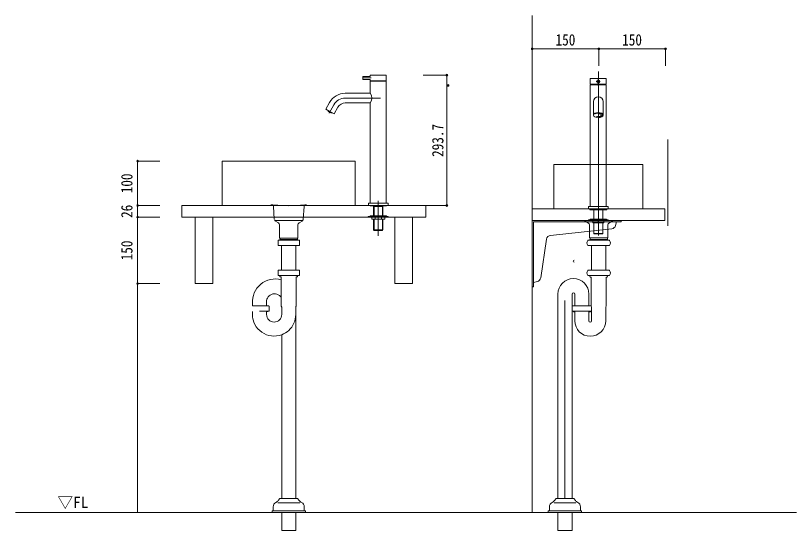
# Model space of a CAD drawing. Units: millimetres at full size, sheet at 1:10; details may follow other scales. Extents: x -2004 to 2004, y -1056 to 1347.
# Drawn here: x -1953 to -194, y -1056 to 103 of the extents above; entities that cross this region are included whole.
import ezdxf
from ezdxf.enums import TextEntityAlignment as Align

# ---------------------------------------------------------------- set-up
doc = ezdxf.new("R2010")
doc.units = ezdxf.units.MM
doc.header["$LTSCALE"] = 10
doc.header["$PDMODE"] = 32
doc.header["$PDSIZE"] = 4
doc.layers.add('2-0_アウトライン', color=7, linetype='Continuous', lineweight=15)
doc.layers.add('2-1_什器図', color=4, linetype='Continuous', lineweight=9)
doc.styles.add('ＭＳ ゴシック', font='')
doc.styles.get('ＭＳ ゴシック').set_extended_font_data('MS Gothic')

msp = doc.modelspace()

# ---------------------------------------------------------------- linework, layer by layer
at = {"layer": '2-0_アウトライン'}
for p, q in [((-1170.76, -34.23), (-1170.76, -41.03)), ((-1170.66, -34.13), (-1154.68, -34.13)), ((-1153.76, -31.33), (-1153.76, -33.14)), ((-1153.56, -31.13), (-1117.96, -31.13)), ((-1117.76, -31.33), (-1117.76, -43.93)), ((-640.08, -23.04), (-640.08, -392.74)), ((-1171.52, -37.63), (-1151.78, -37.63)), ((-1170.66, -41.13), (-1154.67, -41.13)), ((-1153.76, -43.93), (-1153.76, -42.13)), ((-1153.76, -45.13), (-1153.76, -72.28)), ((-1153.56, -44.13), (-1135.76, -44.13)), ((-1151.26, -44.13), (-1151.26, -45.13)), ((-1117.96, -44.13), (-1135.76, -44.13)), ((-1120.26, -44.13), (-1120.26, -45.13)), ((-1117.76, -319.33), (-1117.76, -45.13)), ((-658.15, -39.25), (-658.15, -51.85)), ((-657.95, -39.05), (-622.35, -39.05)), ((-657.95, -52.05), (-640.15, -52.05)), ((-655.65, -52.05), (-655.65, -53.05)), ((-644.81, -45.55), (-635.8, -45.55)), ((-622.35, -52.05), (-640.15, -52.05)), ((-624.65, -52.05), (-624.65, -53.05)), ((-622.15, -51.85), (-622.15, -39.25)), ((-658.15, -53.05), (-658.15, -80.2)), ((-658.15, -53.05), (-640.15, -53.05)), ((-640.15, -53.05), (-622.15, -53.05)), ((-622.15, -327.25), (-622.15, -53.05)), ((-1131.14, -83.13), (-1210.42, -83.13)), ((-1210.12, -72.28), (-1153.76, -72.28)), ((-658.15, -80.2), (-658.15, -327.25)), ((-1245.5, -92.71), (-1254.16, -107.71)), ((-1236.1, -98.13), (-1246.79, -116.65)), ((-1226.7, -103.56), (-1235.37, -118.56)), ((-1210.12, -93.98), (-1153.76, -93.98)), ((-1153.76, -93.98), (-1153.76, -319.33)), ((-651, -91.05), (-651, -121.43)), ((-629.3, -91.05), (-629.3, -121.43)), ((-1254.16, -107.71), (-1244.76, -113.13)), ((-1235.37, -118.56), (-1244.76, -113.13)), ((-483.7, -176.12), (-483.7, -370.81)), ((-1487.65, -224.83), (-1487.65, -325.92)), ((-1487.65, -224.83), (-1187.65, -224.83)), ((-1187.65, -224.83), (-1187.65, -323.82)), ((-540.14, -332.4), (-540.14, -232.4)), ((-1135.76, -314.58), (-1135.76, -393.47)), ((-1578.65, -324.83), (-1028.65, -324.83)), ((-1377.66, -323.05), (-1374.66, -323.23)), ((-1374.26, -323.62), (-1377.66, -323.05)), ((-1374.66, -323.23), (-1337.52, -325.39)), ((-1372.78, -325.1), (-1374.26, -323.62)), ((-1372.18, -326.88), (-1372.78, -325.1)), ((-1370.11, -355.77), (-1372.18, -326.88)), ((-1337.52, -325.39), (-1297.54, -323.05)), ((-1302.86, -326.88), (-1304.93, -355.77)), ((-1302.26, -325.1), (-1302.86, -326.88)), ((-1300.78, -323.62), (-1302.26, -325.1)), ((-1297.54, -323.05), (-1300.78, -323.62)), ((-1157.76, -324.83), (-1157.76, -319.83)), ((-1157.26, -319.33), (-1135.76, -319.33)), ((-1154.26, -324.83), (-1154.26, -325.83)), ((-1154.26, -325.83), (-1117.26, -325.83)), ((-1146.24, -347.83), (-1146.24, -325.83)), ((-1146.24, -326.85), (-1125.28, -326.85)), ((-1145.66, -325.83), (-1145.07, -326.85)), ((-1145.07, -347.83), (-1145.07, -326.85)), ((-1114.26, -319.33), (-1135.76, -319.33)), ((-1125.86, -325.83), (-1126.44, -326.85)), ((-1126.44, -347.83), (-1126.44, -326.85)), ((-1125.28, -347.83), (-1125.28, -325.83)), ((-1117.26, -324.83), (-1117.26, -325.83)), ((-1113.76, -324.83), (-1113.76, -319.83)), ((-1028.65, -324.83), (-1028.65, -350.83)), ((-788.91, -332.4), (-490.14, -332.4)), ((-788.91, -358.4), (-788.91, -332.4)), ((-662.15, -332.75), (-662.15, -327.75)), ((-661.65, -327.25), (-640.15, -327.25)), ((-659.15, -334.75), (-659.15, -332.75)), ((-618.65, -327.25), (-640.15, -327.25)), ((-621.15, -334.75), (-621.15, -332.75)), ((-618.15, -332.75), (-618.15, -327.75)), ((-1548.65, -350.83), (-1548.65, -500.83)), ((-1508.65, -350.83), (-1508.65, -500.83)), ((-1158.26, -349.6), (-1148.66, -349.6)), ((-1158.26, -349.6), (-1158.26, -350.8)), ((-1113.26, -350.8), (-1158.26, -350.8)), ((-1154.26, -347.83), (-1117.26, -347.83)), ((-1154.26, -347.83), (-1154.26, -348.83)), ((-1154.26, -348.83), (-1117.26, -348.83)), ((-1150.11, -355.8), (-1150.11, -350.8)), ((-1146.24, -350.11), (-1146.24, -350.8)), ((-1145.07, -350.8), (-1145.07, -350.21)), ((-1142.76, -350.8), (-1142.76, -355.8)), ((-1128.76, -350.8), (-1128.76, -355.8)), ((-1126.44, -350.8), (-1126.44, -350.21)), ((-1125.28, -350.8), (-1125.28, -350.11)), ((-1113.26, -349.6), (-1122.86, -349.6)), ((-1121.41, -355.8), (-1121.41, -350.8)), ((-1117.26, -347.83), (-1117.26, -348.83)), ((-1113.26, -349.6), (-1113.26, -350.8)), ((-1098.65, -350.83), (-1098.65, -500.83)), ((-1058.65, -350.83), (-1058.65, -500.83)), ((-621.15, -334.75), (-659.15, -334.75)), ((-650.63, -355.75), (-650.63, -334.75)), ((-629.67, -355.75), (-629.67, -334.75)), ((-1369.81, -356.96), (-1368.63, -358.14)), ((-1337.52, -358.44), (-1369.03, -358.44)), ((-1369.03, -359.44), (-1360.84, -364.16)), ((-1367.15, -358.44), (-1337.52, -358.44)), ((-1358.36, -398.13), (-1358.36, -368.46)), ((-1306.02, -358.44), (-1337.52, -358.44)), ((-1337.52, -358.44), (-1307.89, -358.44)), ((-1306.02, -359.44), (-1314.21, -364.16)), ((-1307.89, -358.44), (-1306.41, -358.14)), ((-1306.41, -358.14), (-1305.23, -356.96)), ((-1306.02, -359.44), (-1306.02, -358.44)), ((-1305.23, -356.96), (-1304.93, -355.77)), ((-1121.41, -355.8), (-1150.11, -355.8)), ((-1146.24, -355.8), (-1146.24, -379.67)), ((-1145.07, -355.8), (-1145.07, -380.83)), ((-1126.44, -355.8), (-1126.44, -380.83)), ((-1125.28, -355.8), (-1125.28, -379.67)), ((-670.54, -358.63), (-667.64, -358.63)), ((-670.54, -359.62), (-670.54, -358.63)), ((-670.54, -359.62), (-662.42, -364.31)), ((-661.28, -358.63), (-667.61, -358.63)), ((-662.64, -357.52), (-662.64, -358.72)), ((-662.64, -357.52), (-653.04, -357.52)), ((-617.64, -358.72), (-662.64, -358.72)), ((-659.96, -368.57), (-659.96, -398.02)), ((-658.64, -355.75), (-658.64, -356.75)), ((-658.64, -355.75), (-621.64, -355.75)), ((-658.64, -356.75), (-621.64, -356.75)), ((-652.64, -358.72), (-652.64, -361.78)), ((-652.64, -363.72), (-652.64, -361.78)), ((-646.39, -363.72), (-652.64, -363.72)), ((-650.63, -363.72), (-650.63, -387.59)), ((-650.61, -358.03), (-650.61, -358.72)), ((-633.89, -363.72), (-646.39, -363.72)), ((-640.14, -358.72), (-640.14, -363.72)), ((-627.64, -363.72), (-633.89, -363.72)), ((-629.67, -363.72), (-629.67, -387.59)), ((-629.66, -358.72), (-629.66, -358.03)), ((-627.64, -358.72), (-627.64, -361.78)), ((-627.64, -363.72), (-627.64, -361.78)), ((-617.64, -357.52), (-627.24, -357.52)), ((-621.64, -355.75), (-621.64, -356.75)), ((-618.6, -398.02), (-618.6, -368.57)), ((-617.64, -357.52), (-617.64, -358.72)), ((-610.95, -358.63), (-617.28, -358.63)), ((-608.01, -359.62), (-616.14, -364.31)), ((-614.11, -358.63), (-608.01, -358.63)), ((-608.01, -359.62), (-608.01, -358.63)), ((-1146.24, -379.67), (-1135.76, -379.67)), ((-1145.07, -380.83), (-1146.24, -379.67)), ((-1145.07, -380.83), (-1135.76, -380.83)), ((-1135.76, -379.67), (-1125.28, -379.67)), ((-1135.76, -380.83), (-1126.44, -380.83)), ((-1126.44, -380.83), (-1125.28, -379.67)), ((-1361.02, -403.06), (-1361.52, -403.35)), ((-1361.52, -414.77), (-1361.52, -403.35)), ((-1337.52, -403.06), (-1361.02, -403.06)), ((-1357.12, -398.13), (-1358.36, -398.13)), ((-1357.12, -401.11), (-1357.37, -401.11)), ((-1357.37, -403.06), (-1357.37, -401.11)), ((-1337.52, -398.13), (-1357.12, -398.13)), ((-1357.12, -401.11), (-1357.12, -398.13)), ((-1317.93, -398.13), (-1337.52, -398.13)), ((-1314.02, -403.06), (-1337.52, -403.06)), ((-1317.93, -401.11), (-1319.02, -401.11)), ((-1316.69, -398.13), (-1317.93, -398.13)), ((-1317.68, -401.11), (-1317.68, -403.06)), ((-1313.52, -403.35), (-1314.02, -403.06)), ((-1313.52, -414.77), (-1313.52, -403.35)), ((-663.84, -403.86), (-662.78, -403.25)), ((-662.78, -403.25), (-639.28, -403.25)), ((-659.96, -398.02), (-658.73, -398.02)), ((-658.97, -401.3), (-658.97, -403.25)), ((-658.97, -401.3), (-658.73, -401.3)), ((-658.73, -398.02), (-619.83, -398.02)), ((-658.73, -401.3), (-658.73, -398.02)), ((-658.73, -401.3), (-619.83, -401.3)), ((-649.46, -388.75), (-650.63, -387.59)), ((-639.28, -403.25), (-615.78, -403.25)), ((-630.83, -388.75), (-629.67, -387.59)), ((-619.83, -398.02), (-618.6, -398.02)), ((-619.83, -401.3), (-619.83, -398.02)), ((-619.83, -401.3), (-619.58, -401.3)), ((-619.58, -403.25), (-619.58, -401.3)), ((-615.78, -403.25), (-614.72, -403.86)), ((-1361.52, -414.77), (-1361.02, -415.06)), ((-1337.52, -415.06), (-1353.52, -415.06)), ((-1321.52, -415.06), (-1337.52, -415.06)), ((-1314.02, -415.06), (-1321.52, -415.06)), ((-1321.52, -470.68), (-1321.52, -415.06)), ((-1314.02, -415.06), (-1313.52, -414.77)), ((-662.78, -415.25), (-663.84, -414.63)), ((-639.28, -415.25), (-623.28, -415.25)), ((-623.28, -415.25), (-615.78, -415.25)), ((-614.72, -414.63), (-615.78, -415.25)), ((-1361.02, -470.68), (-1361.52, -470.97)), ((-1361.52, -482.39), (-1361.52, -470.97)), ((-1353.52, -470.68), (-1361.02, -470.68)), ((-1337.52, -470.68), (-1353.52, -470.68)), ((-1321.52, -470.68), (-1337.52, -470.68)), ((-1314.02, -470.68), (-1321.52, -470.68)), ((-1313.52, -470.97), (-1314.02, -470.68)), ((-1313.52, -482.39), (-1313.52, -470.97)), ((-1361.52, -482.39), (-1361.02, -482.68)), ((-1357.52, -482.68), (-1361.02, -482.68)), ((-1357.52, -484.87), (-1357.52, -482.68)), ((-1337.52, -482.68), (-1357.52, -482.68)), ((-1357.52, -484.87), (-1356.51, -485.89)), ((-1356.51, -485.89), (-1354.32, -485.88)), ((-1354.32, -485.88), (-1354.32, -492.03)), ((-1354.32, -492.03), (-1354.32, -532.55)), ((-1317.52, -482.68), (-1337.52, -482.68)), ((-1320.72, -485.88), (-1320.72, -550.68)), ((-1320.72, -485.88), (-1318.54, -485.89)), ((-1318.54, -485.89), (-1317.53, -484.87)), ((-1317.53, -484.87), (-1317.52, -482.68)), ((-1314.02, -482.68), (-1317.52, -482.68)), ((-1314.02, -482.68), (-1313.52, -482.39)), ((-1548.65, -500.83), (-1508.65, -500.83)), ((-1098.65, -500.83), (-1058.65, -500.83)), ((-1354.32, -532.55), (-1354.32, -550.68)), ((-1419.22, -550.98), (-1419.22, -545.49)), ((-1419.22, -550.98), (-1403.34, -550.98)), ((-1403.34, -550.98), (-1387.47, -550.98)), ((-1387.47, -550.98), (-1387.47, -545.49)), ((-1387.47, -550.98), (-1382.59, -550.98)), ((-1381.84, -551.72), (-1381.84, -562.24)), ((-1353.4, -554.08), (-1353.4, -570.27)), ((-1321.65, -570.27), (-1321.65, -554.08)), ((-1419.22, -570.27), (-1419.22, -563.88)), ((-1403.34, -562.98), (-1383.46, -562.98)), ((-1387.47, -570.27), (-1387.47, -563.88)), ((-1321.65, -984.44), (-1321.65, -570.27)), ((-1353.4, -615.99), (-1353.4, -984.44)), ((-1357.62, -984.44), (-1361.25, -989.16)), ((-1357.62, -984.44), (-1353.52, -984.44)), ((-1353.52, -984.44), (-1353.4, -984.44)), ((-1353.4, -984.44), (-1337.52, -984.44)), ((-1337.52, -984.44), (-1321.65, -984.44)), ((-1321.65, -984.44), (-1321.52, -984.44)), ((-1321.52, -984.44), (-1317.42, -984.44)), ((-1317.42, -984.44), (-1313.8, -989.16)), ((-1362.2, -994.08), (-1337.52, -994.08)), ((-1337.52, -994.08), (-1312.85, -994.08)), ((-1952.73, -1016.44), (-194, -1016.44)), ((-1375.02, -1016.44), (-1375.02, -1012.36)), ((-1375.02, -1012.36), (-1372.54, -1012.36)), ((-1375.02, -1016.44), (-1353.52, -1016.44)), ((-1372.54, -1003.07), (-1372.54, -1012.36)), ((-1372.54, -1012.36), (-1337.52, -1012.36)), ((-1353.4, -1016.44), (-1353.4, -1056.44)), ((-1353.4, -1016.44), (-1337.52, -1016.44)), ((-1337.52, -1012.36), (-1302.51, -1012.36)), ((-1337.52, -1016.44), (-1321.65, -1016.44)), ((-1321.65, -1056.44), (-1321.65, -1016.44)), ((-1321.65, -1016.44), (-1321.52, -1016.44)), ((-1321.52, -1016.44), (-1300.02, -1016.44)), ((-1302.51, -1003.07), (-1302.51, -1012.36)), ((-1302.51, -1012.36), (-1300.02, -1012.36)), ((-1300.02, -1016.44), (-1300.02, -1012.36)), ((-1353.4, -1056.44), (-1321.65, -1056.44))]:
    msp.add_line(p, q, dxfattribs=at)
at = {"layer": '2-0_アウトライン', "color": 4, "lineweight": 9}
for p, q in [((-981.38, -31.13), (-1034.77, -31.13)), ((-981.38, -324.83), (-981.38, -31.13)), ((-1677.88, -324.83), (-1677.88, -224.83)), ((-1677.88, -224.83), (-1627.53, -224.83)), ((-1677.88, -324.83), (-1627.53, -324.83)), ((-981.38, -324.83), (-1034.77, -324.83)), ((-1677.88, -350.83), (-1627.53, -350.83)), ((-1677.88, -350.83), (-1677.88, -500.83)), ((-1677.88, -500.83), (-1627.53, -500.83))]:
    msp.add_line(p, q, dxfattribs=at)
at = {"layer": '2-0_アウトライン', "lineweight": 18}
for p, q in [((-655.28, -415.25), (-655.28, -424.96)), ((-623.28, -415.25), (-623.28, -424.96)), ((-655.28, -424.96), (-655.28, -470.87)), ((-623.28, -424.96), (-623.28, -470.87)), ((-663.84, -471.48), (-662.78, -470.87)), ((-639.28, -470.87), (-623.28, -470.87)), ((-623.28, -470.87), (-615.78, -470.87)), ((-615.78, -470.87), (-614.72, -471.48)), ((-662.78, -482.87), (-663.84, -482.26)), ((-659.28, -482.87), (-662.78, -482.87)), ((-639.28, -482.87), (-659.28, -482.87)), ((-659.28, -482.87), (-659.28, -485.06)), ((-658.26, -486.07), (-659.28, -485.06)), ((-656.08, -486.07), (-658.26, -486.07)), ((-656.08, -486.07), (-656.08, -550.87)), ((-619.28, -482.87), (-639.28, -482.87)), ((-620.29, -486.07), (-622.48, -486.07)), ((-622.48, -486.07), (-622.48, -550.87)), ((-619.28, -485.06), (-620.29, -486.07)), ((-615.78, -482.87), (-619.28, -482.87)), ((-619.28, -482.87), (-619.28, -485.06)), ((-614.72, -482.26), (-615.78, -482.87)), ((-731.15, -524.36), (-731.15, -984.44)), ((-699.4, -524.36), (-699.4, -552.71)), ((-693.15, -524.36), (-693.15, -551.17)), ((-661.4, -524.36), (-661.4, -551.17)), ((-715.28, -984.44), (-715.28, -539.07)), ((-699.4, -552.71), (-699.4, -561.63)), ((-699.4, -561.63), (-699.4, -984.44)), ((-693.15, -551.17), (-698.03, -551.17)), ((-677.28, -551.17), (-693.15, -551.17)), ((-661.4, -551.17), (-677.28, -551.17)), ((-656.53, -551.17), (-661.4, -551.17)), ((-655.15, -554.27), (-655.15, -584.37)), ((-623.4, -554.27), (-623.4, -584.37)), ((-697.16, -563.17), (-698.03, -563.17)), ((-677.28, -563.17), (-697.16, -563.17)), ((-696.26, -564.07), (-697.16, -563.17)), ((-693.15, -564.07), (-696.26, -564.07)), ((-693.15, -564.07), (-693.15, -584.37)), ((-657.39, -563.17), (-677.28, -563.17)), ((-658.29, -564.07), (-661.4, -564.07)), ((-661.4, -584.37), (-661.4, -564.07)), ((-657.39, -563.17), (-658.29, -564.07)), ((-656.53, -563.17), (-657.39, -563.17)), ((-739, -989.16), (-735.37, -984.44)), ((-731.28, -984.44), (-735.37, -984.44)), ((-731.15, -984.44), (-731.28, -984.44)), ((-715.28, -984.44), (-731.15, -984.44)), ((-699.4, -984.44), (-715.28, -984.44)), ((-699.28, -984.44), (-699.4, -984.44)), ((-695.18, -984.44), (-699.28, -984.44)), ((-691.55, -989.16), (-695.18, -984.44)), ((-715.28, -994.08), (-739.95, -994.08)), ((-690.6, -994.08), (-715.28, -994.08)), ((-750.29, -1012.36), (-752.78, -1012.36)), ((-752.78, -1012.36), (-752.78, -1016.44)), ((-731.28, -1016.44), (-752.78, -1016.44)), ((-750.29, -1012.36), (-750.29, -1003.07)), ((-715.28, -1012.36), (-750.29, -1012.36)), ((-731.15, -1016.44), (-731.28, -1016.44)), ((-715.28, -1016.44), (-731.15, -1016.44)), ((-731.15, -1016.44), (-731.15, -1056.44)), ((-680.26, -1012.36), (-715.28, -1012.36)), ((-699.4, -1016.44), (-715.28, -1016.44)), ((-699.28, -1016.44), (-699.4, -1016.44)), ((-699.4, -1016.44), (-699.4, -1056.44)), ((-677.77, -1016.44), (-699.28, -1016.44)), ((-680.26, -1012.36), (-680.26, -1003.07)), ((-677.77, -1012.36), (-680.26, -1012.36)), ((-677.77, -1012.36), (-677.77, -1016.44)), ((-715.28, -1056.44), (-731.15, -1056.44)), ((-699.4, -1056.44), (-715.28, -1056.44))]:
    msp.add_line(p, q, dxfattribs=at)
at = {"layer": '2-0_アウトライン'}
for points in [[(-1153.76, -45.13), (-1135.76, -45.13), (-1117.76, -45.13)], [(-740.14, -332.4), (-740.14, -232.4), (-540.14, -232.4)], [(-1578.65, -324.83), (-1578.65, -350.83), (-1028.65, -350.83)], [(-788.91, -358.4), (-490.14, -358.4), (-490.14, -332.4)], [(-1316.69, -368.46), (-1316.69, -387.57), (-1316.69, -398.13)], [(-617.28, -358.63), (-639.28, -358.63), (-661.28, -358.63)], [(-1319.02, -401.11), (-1356.02, -401.11), (-1357.12, -401.11)], [(-1317.68, -401.11), (-1317.93, -401.11), (-1317.93, -398.13)], [(-650.63, -387.59), (-640.15, -387.59), (-629.67, -387.59)], [(-649.46, -388.75), (-640.15, -388.75), (-630.83, -388.75)], [(-1353.52, -470.68), (-1353.52, -415.06), (-1361.02, -415.06)], [(-662.78, -415.25), (-655.28, -415.25), (-639.28, -415.25)], [(-1387.47, -563.88), (-1384.36, -563.88), (-1383.46, -562.98), (-1382.59, -562.98)], [(-1353.52, -1016.44), (-1353.4, -1016.44), (-1321.65, -1016.44)]]:
    msp.add_lwpolyline(points, dxfattribs=at)
at = {"layer": '2-0_アウトライン', "color": 4, "lineweight": 9}
for points in [[(-1677.88, -224.83), (-1677.88, -324.83), (-1677.88, -350.83)], [(-1677.88, -500.83), (-1677.88, -1016.44), (-1677.88, -224.83), (-1677.88, -1016.44)]]:
    msp.add_lwpolyline(points, dxfattribs=at)
at = {"layer": '2-0_アウトライン', "lineweight": 18}
msp.add_lwpolyline([(-662.78, -470.87), (-655.28, -470.87), (-639.28, -470.87)], dxfattribs=at)
at = {"layer": '2-0_アウトライン'}
msp.add_circle((-640.15, -45.55), 3.5, dxfattribs=at)
for centre, radius, start, end in [((-1170.66, -34.23), 0.1, 90, 180), ((-1154.76, -33.14), 1, 269.78715, 0.3439), ((-1153.56, -31.33), 0.2, 90, 180), ((-1117.96, -31.33), 0.2, 0, 90), ((-1170.66, -41.03), 0.1, 180, 270), ((-1154.76, -42.13), 1, 359.69638, 90.12737), ((-1153.56, -43.93), 0.2, 180, 270), ((-1117.96, -43.93), 0.2, 270, 0), ((-657.95, -39.25), 0.2, 90, 180), ((-657.95, -51.85), 0.2, 180, 270), ((-622.35, -39.25), 0.2, 0, 90), ((-622.35, -51.85), 0.2, 270, 0), ((-1210.12, -113.13), 40.85, 90, 150), ((-1210.12, -113.13), 30, 90, 150), ((-1168.12, -83.13), 18, 322.9309, 37.0691), ((-640.15, -91.05), 10.85, 0, 180), ((-1210.12, -113.13), 19.15, 90, 150), ((-1239.79, -104.52), 11.94, 206.41159, 240), ((-1239.79, -104.52), 11.94, 240, 273.58841), ((-640.15, -112.99), 11.94, 250.48758, 289.51242), ((-1157.26, -319.83), 0.5, 90, 180), ((-1114.26, -319.83), 0.5, 0, 90), ((-661.65, -327.75), 0.5, 90, 180), ((-618.65, -327.75), 0.5, 0, 90), ((-1363.43, -368.52), 5.07, 0.6601, 59.31327), ((-1311.63, -368.51), 5.06, 120.61922, 179.41256), ((-664.98, -368.63), 5.03, 0.65795, 59.35662), ((-613.57, -368.63), 5.03, 120.68465, 179.35635), ((-657.33, -409.25), 8.45, 140.37821, 219.62179), ((-621.23, -409.25), 8.45, 320.37821, 39.62179), ((-1367.81, -541.79), 51.55, 74.83838, 184.12016), ((-1369.81, -541.79), 18.04, 30.81684, 191.84837), ((-1387.76, -556.98), 7.92, 41.63027, 49.24633), ((-1387.76, -556.98), 7.92, 310.75367, 318.36973), ((-1350.62, -550.68), 3.7, 180, 210.5136), ((-1356.4, -554.08), 3, 0, 30.40628), ((-1318.65, -554.08), 3, 149.53639, 180), ((-1324.42, -550.68), 3.7, 329.53446, 360), ((-1370.43, -570.27), 48.78, 180, 290.43688), ((-1415.87, -574.94), 6, 240.01207, 247.89722), ((-1370.43, -570.27), 17.03, 180, 0), ((-1370.43, -570.27), 48.78, 312.42213, 0), ((-1370.43, -570.27), 48.78, 290.43688, 312.42213), ((-1361.93, -1003.22), 10.62, 115.15567, 179.17811), ((-1373.67, -979.92), 15.48, 297.84231, 323.36038), ((-1301.37, -979.91), 15.5, 216.65403, 242.14166), ((-1313.12, -1003.22), 10.62, 0.8205, 64.83644)]:
    msp.add_arc(centre, radius, start, end, dxfattribs=at)
at = {"layer": '2-0_アウトライン', "lineweight": 18}
for centre, radius, start, end in [((-694.62, -450.1), 2.1, 90, 270), ((-657.33, -476.87), 8.45, 140.37821, 219.62179), ((-621.23, -476.87), 8.45, 320.37821, 39.62179), ((-696.28, -524.36), 34.88, 0, 180), ((-696.28, -524.36), 3.12, 0, 180), ((-692.86, -557.17), 7.92, 130.75422, 145.73513), ((-692.86, -557.17), 7.92, 214.26487, 229.24578), ((-661.7, -557.17), 7.92, 43.8663, 49.24633), ((-661.7, -557.17), 7.92, 310.75367, 325.72902), ((-652.38, -550.87), 3.7, 180, 210.51202), ((-652.38, -550.87), 3.7, 180, 192.66121), ((-658.15, -554.27), 3, 0, 30.40628), ((-620.4, -554.27), 3, 149.59372, 180), ((-626.18, -550.87), 3.7, 329.48798, 0), ((-658.28, -584.37), 34.88, 180, 0), ((-658.28, -584.37), 3.12, 180, 0), ((-739.67, -1003.23), 10.62, 115.1771, 179.16643), ((-751.43, -979.92), 15.49, 297.83965, 323.34837), ((-679.11, -979.9), 15.51, 216.65919, 242.12569), ((-690.88, -1003.23), 10.62, 0.83407, 64.83868)]:
    msp.add_arc(centre, radius, start, end, dxfattribs=at)
at = {"layer": '2-0_アウトライン'}
msp.add_ellipse((-640.15, -121.43), major_axis=(-10.85, 0), ratio=0.534619, dxfattribs=at)
for major_axis, start_param, end_param in [((-9.3, 0), 1.5707963, 5.5583175), ((-6.9, 0), 0.9542385, 4.712389), ((-6.9, 0), 2.1873542, 4.712389), ((9.3, 0), 4.712389, 7.0080531)]:
    msp.add_ellipse((-640.15, -121.43), major_axis=major_axis, ratio=0.5, start_param=start_param, end_param=end_param, dxfattribs=at)
at = {"layer": '2-0_アウトライン', "color": 6}
for p in [(-981.38, -31.13), (-978.65, -54.49), (-1677.88, -224.83), (-1677.88, -324.83), (-981.38, -324.83), (-1677.88, -350.83), (-1677.88, -500.83)]:
    msp.add_point(p, dxfattribs=at)
at = {"layer": '2-0_アウトライン'}
msp.add_point((-640.15, -52.05), dxfattribs=at)
at = {"layer": '2-1_什器図', "color": 7, "lineweight": 15}
for p, q in [((-788.91, -1016.44), (-788.91, 102.67)), ((-788.91, -358.4), (-588.91, -358.4)), ((-601.16, -369.79), (-598.91, -361.4)), ((-588.91, -358.4), (-588.91, -361.4)), ((-609.73, -377.14), (-747.99, -392.22)), ((-756.79, -400.67), (-769.93, -487.91)), ((-785.91, -508.4), (-788.91, -508.4)), ((-777.23, -496.08), (-785.91, -498.4))]:
    msp.add_line(p, q, dxfattribs=at)
at = {"layer": '2-1_什器図'}
for p, q in [((-788.91, 27.67), (-638.91, 27.67)), ((-788.91, 27.67), (-788.91, -10.53)), ((-638.91, 27.67), (-638.91, -10.53)), ((-638.91, 27.67), (-488.91, 27.67)), ((-488.91, 27.67), (-488.91, -10.53))]:
    msp.add_line(p, q, dxfattribs=at)
at = {"layer": '2-1_什器図', "color": 7, "lineweight": 15}
msp.add_lwpolyline([(-785.91, -508.4), (-785.91, -361.4), (-588.91, -361.4)], dxfattribs=at)
for centre, start, end in [((-610.82, -367.2), 276.2214, 345), ((-746.9, -402.16), 96.2214, 171.43333), ((-779.82, -486.42), 285, 351.43333)]:
    msp.add_arc(centre, 10, start, end, dxfattribs=at)
at = {"layer": '2-1_什器図', "color": 6}
for p in [(-788.91, 27.67), (-638.91, 27.67), (-488.91, 27.67)]:
    msp.add_point(p, dxfattribs=at)

# ---------------------------------------------------------------- texts
at = {"layer": '2-0_アウトライン', "style": 'ＭＳ ゴシック', "width": 0.85}
for s, p in [('293.7', (-981.38, -215.48)), ('100', (-1681.82, -297.33)), ('26', (-1681.82, -352.83)), ('150', (-1681.82, -448.33))]:
    msp.add_text(s, height=25.66, rotation=90, dxfattribs=at).set_placement(p, align=Align.BOTTOM_LEFT)
at = {"layer": '2-0_アウトライン', "style": 'ＭＳ ゴシック'}
msp.add_text('▽FL', height=25.66, dxfattribs=at).set_placement((-1858.39, -1013.77), align=Align.BOTTOM_LEFT)
at = {"layer": '2-1_什器図', "color": 7, "style": 'ＭＳ ゴシック', "width": 0.85}
for p in [(-736.41, 27.67), (-586.41, 27.67)]:
    msp.add_text('150', height=25.66, dxfattribs=at).set_placement(p, align=Align.BOTTOM_LEFT)

doc.saveas('drawing.dxf')
